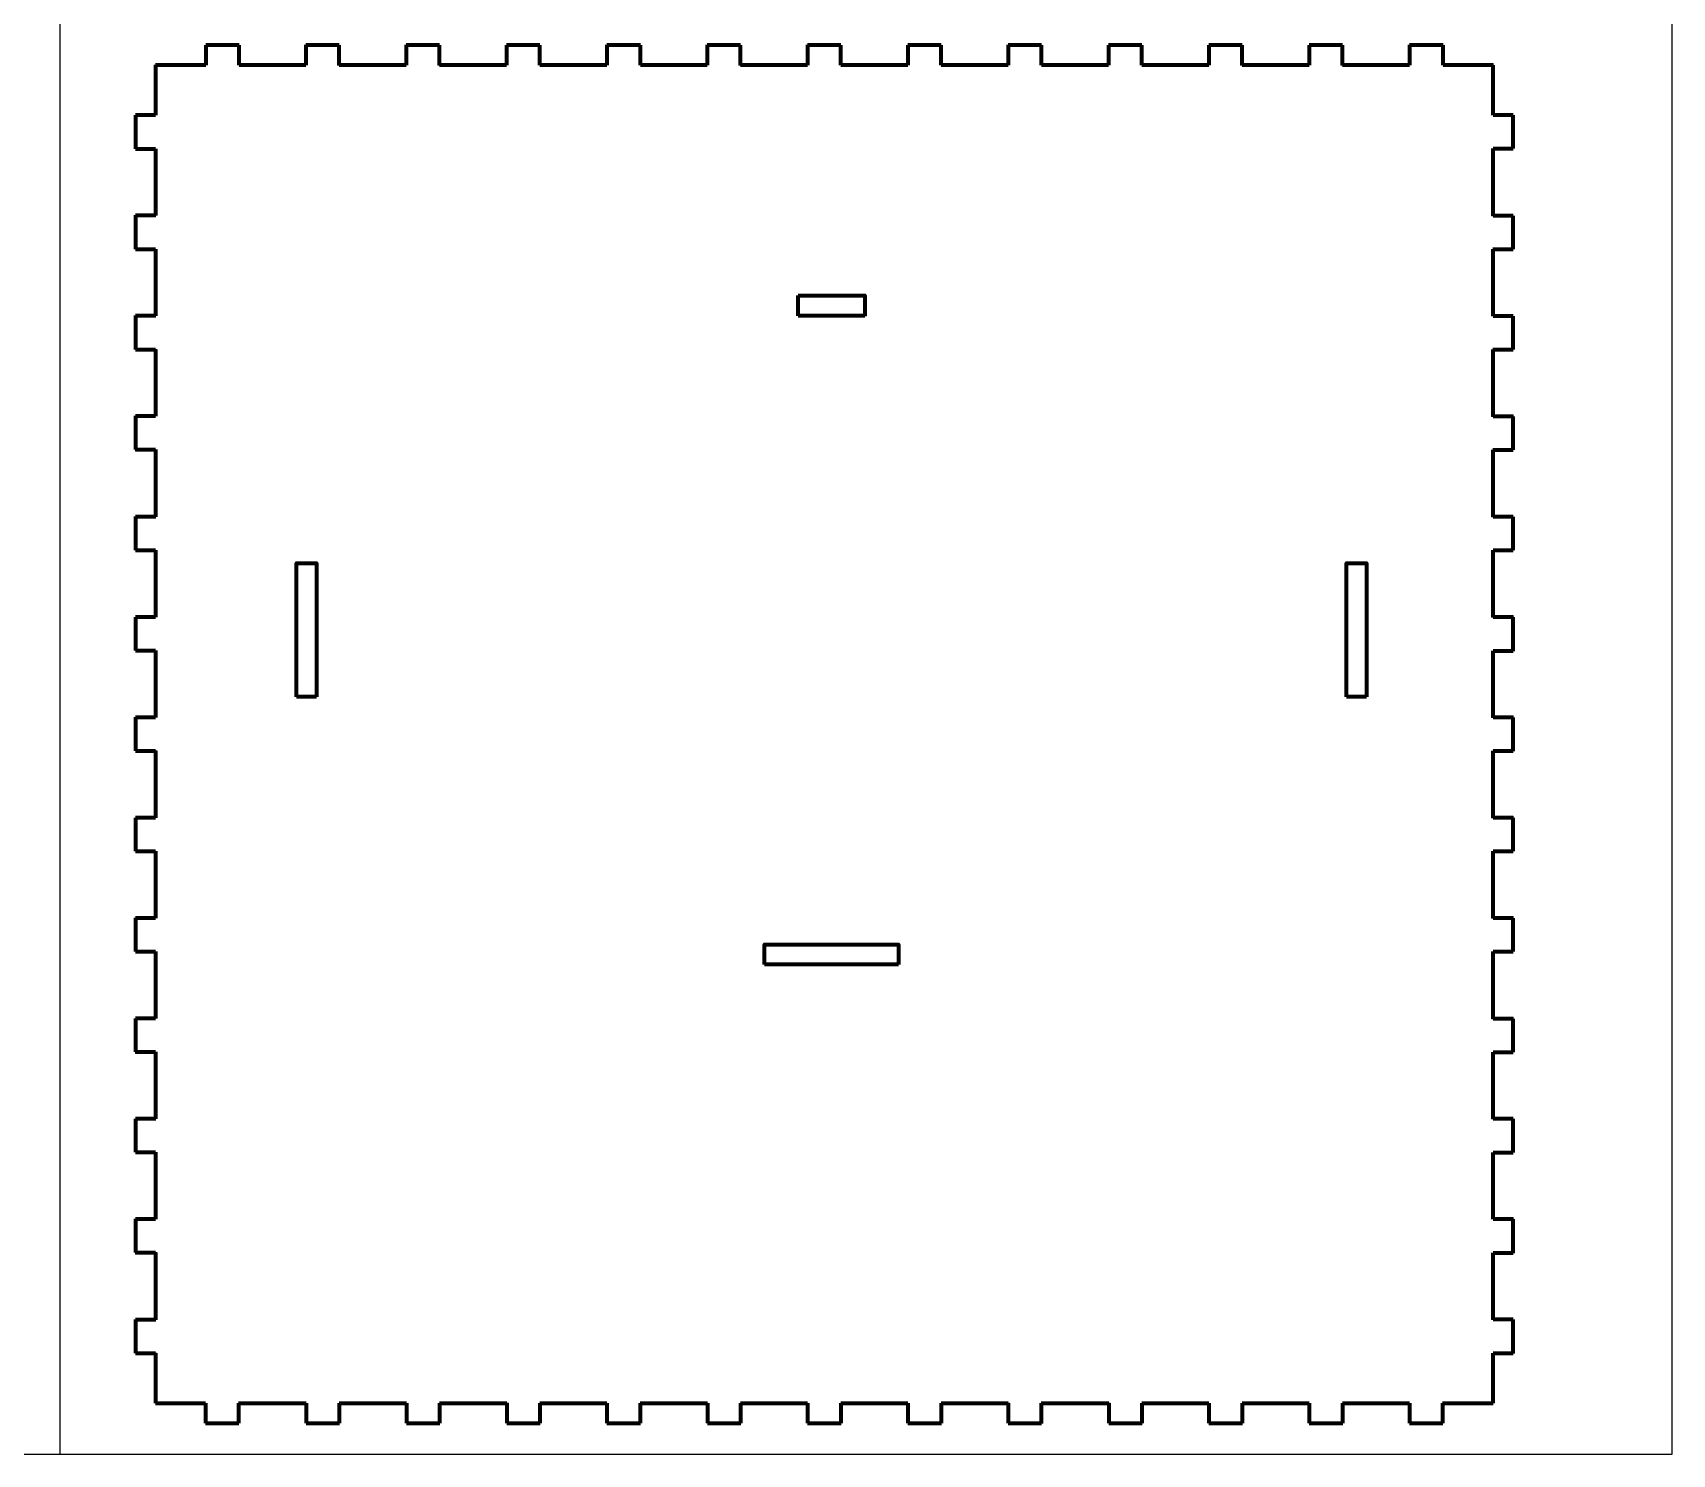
# Model space of a CAD drawing. Header units: centimetres. Extents: x 1569 to 2514, y -799 to -397.
# Drawn here: x 1789.8 to 2018.6, y -798.9 to -600.6 of the extents above; entities that cross this region are included whole.
import ezdxf

# ---------------------------------------------------------------- set-up
doc = ezdxf.new("R2010")
doc.units = ezdxf.units.CM
doc.header["$MEASUREMENT"] = 0
doc.layers.add('layer 1', color=7, linetype='Continuous')

msp = doc.modelspace()

# ---------------------------------------------------------------- linework, layer by layer
for p, q in [((1793.57, -398.93), (1793.57, -798.93)), ((2018.57, -798.93), (2018.57, -398.93)), ((1568.57, -798.93), (2018.57, -798.93))]:
    msp.add_line(p, q)
at = {"layer": 'layer 1', "lineweight": 80}
for points, knots in [([(1818.58, -602.36), (1818.58, -602.36), (1818.58, -602.36), (1813.92, -602.36), (1813.92, -602.36)], [0.247663551, 0.247663551, 0.247663551, 0.247663551, 0.247663561, 0.252336449, 0.252336449, 0.252336449, 0.252336449]), ([(1813.92, -602.36), (1813.92, -602.36), (1813.92, -602.36), (1813.92, -605.16), (1813.92, -605.16)], [0.252336449, 0.252336449, 0.252336449, 0.252336449, 0.252336459, 0.257009346, 0.257009346, 0.257009346, 0.257009346]), ([(1818.58, -605.16), (1818.58, -605.16), (1818.58, -605.16), (1818.58, -602.36), (1818.58, -602.36)], [0.242990654, 0.242990654, 0.242990654, 0.242990654, 0.242990664, 0.247663551, 0.247663551, 0.247663551, 0.247663551]), ([(1832.57, -602.36), (1832.57, -602.36), (1832.57, -602.36), (1827.9, -602.36), (1827.9, -602.36)], [0.228971963, 0.228971963, 0.228971963, 0.228971963, 0.228971973, 0.23364486, 0.23364486, 0.23364486, 0.23364486]), ([(1827.9, -602.36), (1827.9, -602.36), (1827.9, -602.36), (1827.9, -605.16), (1827.9, -605.16)], [0.23364486, 0.23364486, 0.23364486, 0.23364486, 0.23364487, 0.238317757, 0.238317757, 0.238317757, 0.238317757]), ([(1832.57, -605.16), (1832.57, -605.16), (1832.57, -605.16), (1832.57, -602.36), (1832.57, -602.36)], [0.224299065, 0.224299065, 0.224299065, 0.224299065, 0.224299075, 0.228971963, 0.228971963, 0.228971963, 0.228971963]), ([(1846.57, -602.36), (1846.57, -602.36), (1846.57, -602.36), (1841.9, -602.36), (1841.9, -602.36)], [0.210280374, 0.210280374, 0.210280374, 0.210280374, 0.210280384, 0.214953271, 0.214953271, 0.214953271, 0.214953271]), ([(1841.9, -602.36), (1841.9, -602.36), (1841.9, -602.36), (1841.9, -605.16), (1841.9, -605.16)], [0.214953271, 0.214953271, 0.214953271, 0.214953271, 0.214953281, 0.219626168, 0.219626168, 0.219626168, 0.219626168]), ([(1846.57, -605.16), (1846.57, -605.16), (1846.57, -605.16), (1846.57, -602.36), (1846.57, -602.36)], [0.205607477, 0.205607477, 0.205607477, 0.205607477, 0.205607487, 0.210280374, 0.210280374, 0.210280374, 0.210280374]), ([(1860.55, -602.36), (1860.55, -602.36), (1860.55, -602.36), (1855.89, -602.36), (1855.89, -602.36)], [0.191588785, 0.191588785, 0.191588785, 0.191588785, 0.191588795, 0.196261682, 0.196261682, 0.196261682, 0.196261682]), ([(1855.89, -602.36), (1855.89, -602.36), (1855.89, -602.36), (1855.89, -605.16), (1855.89, -605.16)], [0.196261682, 0.196261682, 0.196261682, 0.196261682, 0.196261692, 0.200934579, 0.200934579, 0.200934579, 0.200934579]), ([(1860.55, -605.16), (1860.55, -605.16), (1860.55, -605.16), (1860.55, -602.36), (1860.55, -602.36)], [0.186915888, 0.186915888, 0.186915888, 0.186915888, 0.186915898, 0.191588785, 0.191588785, 0.191588785, 0.191588785]), ([(1874.59, -602.36), (1874.59, -602.36), (1874.59, -602.36), (1869.92, -602.36), (1869.92, -602.36)], [0.172897196, 0.172897196, 0.172897196, 0.172897196, 0.172897206, 0.177570093, 0.177570093, 0.177570093, 0.177570093]), ([(1869.92, -602.36), (1869.92, -602.36), (1869.92, -602.36), (1869.92, -605.16), (1869.92, -605.16)], [0.177570093, 0.177570093, 0.177570093, 0.177570093, 0.177570103, 0.182242991, 0.182242991, 0.182242991, 0.182242991]), ([(1874.59, -605.16), (1874.59, -605.16), (1874.59, -605.16), (1874.59, -602.36), (1874.59, -602.36)], [0.168224299, 0.168224299, 0.168224299, 0.168224299, 0.168224309, 0.172897196, 0.172897196, 0.172897196, 0.172897196]), ([(1888.57, -602.36), (1888.57, -602.36), (1888.57, -602.36), (1883.91, -602.36), (1883.91, -602.36)], [0.154205607, 0.154205607, 0.154205607, 0.154205607, 0.154205617, 0.158878505, 0.158878505, 0.158878505, 0.158878505]), ([(1883.91, -602.36), (1883.91, -602.36), (1883.91, -602.36), (1883.91, -605.16), (1883.91, -605.16)], [0.158878505, 0.158878505, 0.158878505, 0.158878505, 0.158878515, 0.163551402, 0.163551402, 0.163551402, 0.163551402]), ([(1888.57, -605.16), (1888.57, -605.16), (1888.57, -605.16), (1888.57, -602.36), (1888.57, -602.36)], [0.14953271, 0.14953271, 0.14953271, 0.14953271, 0.14953272, 0.154205607, 0.154205607, 0.154205607, 0.154205607]), ([(1902.57, -602.36), (1902.57, -602.36), (1902.57, -602.36), (1897.91, -602.36), (1897.91, -602.36)], [0.135514019, 0.135514019, 0.135514019, 0.135514019, 0.135514029, 0.140186916, 0.140186916, 0.140186916, 0.140186916]), ([(1897.91, -602.36), (1897.91, -602.36), (1897.91, -602.36), (1897.91, -605.16), (1897.91, -605.16)], [0.140186916, 0.140186916, 0.140186916, 0.140186916, 0.140186926, 0.144859813, 0.144859813, 0.144859813, 0.144859813]), ([(1902.57, -605.16), (1902.57, -605.16), (1902.57, -605.16), (1902.57, -602.36), (1902.57, -602.36)], [0.130841121, 0.130841121, 0.130841121, 0.130841121, 0.130841131, 0.135514019, 0.135514019, 0.135514019, 0.135514019]), ([(1916.56, -602.36), (1916.56, -602.36), (1916.56, -602.36), (1911.89, -602.36), (1911.89, -602.36)], [0.11682243, 0.11682243, 0.11682243, 0.11682243, 0.11682244, 0.121495327, 0.121495327, 0.121495327, 0.121495327]), ([(1911.89, -602.36), (1911.89, -602.36), (1911.89, -602.36), (1911.89, -605.16), (1911.89, -605.16)], [0.121495327, 0.121495327, 0.121495327, 0.121495327, 0.121495337, 0.126168224, 0.126168224, 0.126168224, 0.126168224]), ([(1916.56, -605.16), (1916.56, -605.16), (1916.56, -605.16), (1916.56, -602.36), (1916.56, -602.36)], [0.112149533, 0.112149533, 0.112149533, 0.112149533, 0.112149543, 0.11682243, 0.11682243, 0.11682243, 0.11682243]), ([(1930.58, -602.36), (1930.58, -602.36), (1930.58, -602.36), (1925.92, -602.36), (1925.92, -602.36)], [0.098130841, 0.098130841, 0.098130841, 0.098130841, 0.098130851, 0.102803738, 0.102803738, 0.102803738, 0.102803738]), ([(1925.92, -602.36), (1925.92, -602.36), (1925.92, -602.36), (1925.92, -605.16), (1925.92, -605.16)], [0.102803738, 0.102803738, 0.102803738, 0.102803738, 0.102803748, 0.107476636, 0.107476636, 0.107476636, 0.107476636]), ([(1930.58, -605.16), (1930.58, -605.16), (1930.58, -605.16), (1930.58, -602.36), (1930.58, -602.36)], [0.093457944, 0.093457944, 0.093457944, 0.093457944, 0.093457954, 0.098130841, 0.098130841, 0.098130841, 0.098130841]), ([(1944.57, -602.36), (1944.57, -602.36), (1944.57, -602.36), (1939.9, -602.36), (1939.9, -602.36)], [0.079439252, 0.079439252, 0.079439252, 0.079439252, 0.079439262, 0.08411215, 0.08411215, 0.08411215, 0.08411215]), ([(1939.9, -602.36), (1939.9, -602.36), (1939.9, -602.36), (1939.9, -605.16), (1939.9, -605.16)], [0.08411215, 0.08411215, 0.08411215, 0.08411215, 0.08411216, 0.088785047, 0.088785047, 0.088785047, 0.088785047]), ([(1944.57, -605.16), (1944.57, -605.16), (1944.57, -605.16), (1944.57, -602.36), (1944.57, -602.36)], [0.074766355, 0.074766355, 0.074766355, 0.074766355, 0.074766365, 0.079439252, 0.079439252, 0.079439252, 0.079439252]), ([(1958.57, -602.36), (1958.57, -602.36), (1958.57, -602.36), (1953.9, -602.36), (1953.9, -602.36)], [0.060747664, 0.060747664, 0.060747664, 0.060747664, 0.060747674, 0.065420561, 0.065420561, 0.065420561, 0.065420561]), ([(1953.9, -602.36), (1953.9, -602.36), (1953.9, -602.36), (1953.9, -605.16), (1953.9, -605.16)], [0.065420561, 0.065420561, 0.065420561, 0.065420561, 0.065420571, 0.070093458, 0.070093458, 0.070093458, 0.070093458]), ([(1958.57, -605.16), (1958.57, -605.16), (1958.57, -605.16), (1958.57, -602.36), (1958.57, -602.36)], [0.056074766, 0.056074766, 0.056074766, 0.056074766, 0.056074776, 0.060747664, 0.060747664, 0.060747664, 0.060747664]), ([(1972.55, -602.36), (1972.55, -602.36), (1972.55, -602.36), (1967.89, -602.36), (1967.89, -602.36)], [0.042056075, 0.042056075, 0.042056075, 0.042056075, 0.042056085, 0.046728972, 0.046728972, 0.046728972, 0.046728972]), ([(1967.89, -602.36), (1967.89, -602.36), (1967.89, -602.36), (1967.89, -605.16), (1967.89, -605.16)], [0.046728972, 0.046728972, 0.046728972, 0.046728972, 0.046728982, 0.051401869, 0.051401869, 0.051401869, 0.051401869]), ([(1972.55, -605.16), (1972.55, -605.16), (1972.55, -605.16), (1972.55, -602.36), (1972.55, -602.36)], [0.037383178, 0.037383178, 0.037383178, 0.037383178, 0.037383188, 0.042056075, 0.042056075, 0.042056075, 0.042056075]), ([(1986.6, -602.36), (1986.6, -602.36), (1986.6, -602.36), (1981.93, -602.36), (1981.93, -602.36)], [0.023364486, 0.023364486, 0.023364486, 0.023364486, 0.023364496, 0.028037383, 0.028037383, 0.028037383, 0.028037383]), ([(1981.93, -602.36), (1981.93, -602.36), (1981.93, -602.36), (1981.93, -605.16), (1981.93, -605.16)], [0.028037383, 0.028037383, 0.028037383, 0.028037383, 0.028037393, 0.03271028, 0.03271028, 0.03271028, 0.03271028]), ([(1986.6, -605.16), (1986.6, -605.16), (1986.6, -605.16), (1986.6, -602.36), (1986.6, -602.36)], [0.018691589, 0.018691589, 0.018691589, 0.018691589, 0.018691599, 0.023364486, 0.023364486, 0.023364486, 0.023364486]), ([(1813.92, -605.16), (1813.92, -605.16), (1813.92, -605.16), (1806.92, -605.16), (1806.92, -605.16)], [0.257009346, 0.257009346, 0.257009346, 0.257009346, 0.257009356, 0.261682243, 0.261682243, 0.261682243, 0.261682243]), ([(1806.92, -605.16), (1806.92, -605.16), (1806.92, -605.16), (1806.92, -612.16), (1806.92, -612.16)], [0.261682243, 0.261682243, 0.261682243, 0.261682243, 0.261682253, 0.26635514, 0.26635514, 0.26635514, 0.26635514]), ([(1827.9, -605.16), (1827.9, -605.16), (1827.9, -605.16), (1818.58, -605.16), (1818.58, -605.16)], [0.238317757, 0.238317757, 0.238317757, 0.238317757, 0.238317767, 0.242990654, 0.242990654, 0.242990654, 0.242990654]), ([(1841.9, -605.16), (1841.9, -605.16), (1841.9, -605.16), (1832.57, -605.16), (1832.57, -605.16)], [0.219626168, 0.219626168, 0.219626168, 0.219626168, 0.219626178, 0.224299065, 0.224299065, 0.224299065, 0.224299065]), ([(1855.89, -605.16), (1855.89, -605.16), (1855.89, -605.16), (1846.57, -605.16), (1846.57, -605.16)], [0.200934579, 0.200934579, 0.200934579, 0.200934579, 0.200934589, 0.205607477, 0.205607477, 0.205607477, 0.205607477]), ([(1869.92, -605.16), (1869.92, -605.16), (1869.92, -605.16), (1860.55, -605.16), (1860.55, -605.16)], [0.182242991, 0.182242991, 0.182242991, 0.182242991, 0.182243001, 0.186915888, 0.186915888, 0.186915888, 0.186915888]), ([(1883.91, -605.16), (1883.91, -605.16), (1883.91, -605.16), (1874.59, -605.16), (1874.59, -605.16)], [0.163551402, 0.163551402, 0.163551402, 0.163551402, 0.163551412, 0.168224299, 0.168224299, 0.168224299, 0.168224299]), ([(1897.91, -605.16), (1897.91, -605.16), (1897.91, -605.16), (1888.57, -605.16), (1888.57, -605.16)], [0.144859813, 0.144859813, 0.144859813, 0.144859813, 0.144859823, 0.14953271, 0.14953271, 0.14953271, 0.14953271]), ([(1911.89, -605.16), (1911.89, -605.16), (1911.89, -605.16), (1902.57, -605.16), (1902.57, -605.16)], [0.126168224, 0.126168224, 0.126168224, 0.126168224, 0.126168234, 0.130841121, 0.130841121, 0.130841121, 0.130841121]), ([(1925.92, -605.16), (1925.92, -605.16), (1925.92, -605.16), (1916.56, -605.16), (1916.56, -605.16)], [0.107476636, 0.107476636, 0.107476636, 0.107476636, 0.107476646, 0.112149533, 0.112149533, 0.112149533, 0.112149533]), ([(1939.9, -605.16), (1939.9, -605.16), (1939.9, -605.16), (1930.58, -605.16), (1930.58, -605.16)], [0.088785047, 0.088785047, 0.088785047, 0.088785047, 0.088785057, 0.093457944, 0.093457944, 0.093457944, 0.093457944]), ([(1953.9, -605.16), (1953.9, -605.16), (1953.9, -605.16), (1944.57, -605.16), (1944.57, -605.16)], [0.070093458, 0.070093458, 0.070093458, 0.070093458, 0.070093468, 0.074766355, 0.074766355, 0.074766355, 0.074766355]), ([(1967.89, -605.16), (1967.89, -605.16), (1967.89, -605.16), (1958.57, -605.16), (1958.57, -605.16)], [0.051401869, 0.051401869, 0.051401869, 0.051401869, 0.051401879, 0.056074766, 0.056074766, 0.056074766, 0.056074766]), ([(1981.93, -605.16), (1981.93, -605.16), (1981.93, -605.16), (1972.55, -605.16), (1972.55, -605.16)], [0.03271028, 0.03271028, 0.03271028, 0.03271028, 0.03271029, 0.037383178, 0.037383178, 0.037383178, 0.037383178]), ([(1993.58, -605.16), (1993.58, -605.16), (1993.58, -605.16), (1986.6, -605.16), (1986.6, -605.16)], [0.014018692, 0.014018692, 0.014018692, 0.014018692, 0.014018702, 0.018691589, 0.018691589, 0.018691589, 0.018691589]), ([(1993.58, -612.14), (1993.58, -612.14), (1993.58, -612.14), (1993.58, -605.16), (1993.58, -605.16)], [0.009345794, 0.009345794, 0.009345794, 0.009345794, 0.009345804, 0.014018692, 0.014018692, 0.014018692, 0.014018692]), ([(1806.92, -612.16), (1806.92, -612.16), (1806.92, -612.16), (1804.12, -612.16), (1804.12, -612.16)], [0.26635514, 0.26635514, 0.26635514, 0.26635514, 0.26635515, 0.271028037, 0.271028037, 0.271028037, 0.271028037]), ([(1804.12, -612.16), (1804.12, -612.16), (1804.12, -612.16), (1804.12, -616.83), (1804.12, -616.83)], [0.271028037, 0.271028037, 0.271028037, 0.271028037, 0.271028047, 0.275700935, 0.275700935, 0.275700935, 0.275700935]), ([(1996.38, -612.14), (1996.38, -612.14), (1996.38, -612.14), (1993.58, -612.14), (1993.58, -612.14)], [0.004672897, 0.004672897, 0.004672897, 0.004672897, 0.004672907, 0.009345794, 0.009345794, 0.009345794, 0.009345794]), ([(1804.12, -616.83), (1804.12, -616.83), (1804.12, -616.83), (1806.92, -616.83), (1806.92, -616.83)], [0.275700935, 0.275700935, 0.275700935, 0.275700935, 0.275700945, 0.280373832, 0.280373832, 0.280373832, 0.280373832]), ([(1806.92, -616.83), (1806.92, -616.83), (1806.92, -616.83), (1806.92, -626.15), (1806.92, -626.15)], [0.280373832, 0.280373832, 0.280373832, 0.280373832, 0.280373842, 0.285046729, 0.285046729, 0.285046729, 0.285046729]), ([(1993.58, -626.18), (1993.58, -626.18), (1993.58, -626.18), (1993.58, -616.8), (1993.58, -616.8)], [0.981308411, 0.981308411, 0.981308411, 0.981308411, 0.981308421, 0.985981308, 0.985981308, 0.985981308, 0.985981308]), ([(1993.58, -616.8), (1993.58, -616.8), (1993.58, -616.8), (1996.38, -616.8), (1996.38, -616.8)], [0.985981308, 0.985981308, 0.985981308, 0.985981308, 0.985981318, 0.990654206, 0.990654206, 0.990654206, 0.990654206]), ([(1806.92, -626.15), (1806.92, -626.15), (1806.92, -626.15), (1804.12, -626.15), (1804.12, -626.15)], [0.285046729, 0.285046729, 0.285046729, 0.285046729, 0.285046739, 0.289719626, 0.289719626, 0.289719626, 0.289719626]), ([(1804.12, -626.15), (1804.12, -626.15), (1804.12, -626.15), (1804.12, -630.81), (1804.12, -630.81)], [0.289719626, 0.289719626, 0.289719626, 0.289719626, 0.289719636, 0.294392523, 0.294392523, 0.294392523, 0.294392523]), ([(1996.38, -626.18), (1996.38, -626.18), (1996.38, -626.18), (1993.58, -626.18), (1993.58, -626.18)], [0.976635514, 0.976635514, 0.976635514, 0.976635514, 0.976635524, 0.981308411, 0.981308411, 0.981308411, 0.981308411]), ([(1996.38, -630.85), (1996.38, -630.85), (1996.38, -630.85), (1996.38, -626.18), (1996.38, -626.18)], [0.971962617, 0.971962617, 0.971962617, 0.971962617, 0.971962627, 0.976635514, 0.976635514, 0.976635514, 0.976635514]), ([(1804.12, -630.81), (1804.12, -630.81), (1804.12, -630.81), (1806.92, -630.81), (1806.92, -630.81)], [0.294392523, 0.294392523, 0.294392523, 0.294392523, 0.294392533, 0.299065421, 0.299065421, 0.299065421, 0.299065421]), ([(1806.92, -630.81), (1806.92, -630.81), (1806.92, -630.81), (1806.92, -640.15), (1806.92, -640.15)], [0.299065421, 0.299065421, 0.299065421, 0.299065421, 0.299065431, 0.303738318, 0.303738318, 0.303738318, 0.303738318]), ([(1993.58, -640.17), (1993.58, -640.17), (1993.58, -640.17), (1993.58, -630.85), (1993.58, -630.85)], [0.962616822, 0.962616822, 0.962616822, 0.962616822, 0.962616832, 0.96728972, 0.96728972, 0.96728972, 0.96728972]), ([(1993.58, -630.85), (1993.58, -630.85), (1993.58, -630.85), (1996.38, -630.85), (1996.38, -630.85)], [0.96728972, 0.96728972, 0.96728972, 0.96728972, 0.96728973, 0.971962617, 0.971962617, 0.971962617, 0.971962617]), ([(1896.58, -640.11), (1896.58, -640.11), (1896.58, -640.11), (1896.58, -637.31), (1896.58, -637.31)], [0.6, 0.6, 0.6, 0.6, 0.6, 1, 1, 1, 1]), ([(1905.92, -637.31), (1905.92, -637.31), (1905.92, -637.31), (1905.92, -640.11), (1905.92, -640.11)], [0.2, 0.2, 0.2, 0.2, 0.2, 0.4, 0.4, 0.4, 0.4]), ([(1806.92, -640.15), (1806.92, -640.15), (1806.92, -640.15), (1804.12, -640.15), (1804.12, -640.15)], [0.303738318, 0.303738318, 0.303738318, 0.303738318, 0.303738328, 0.308411215, 0.308411215, 0.308411215, 0.308411215]), ([(1804.12, -640.15), (1804.12, -640.15), (1804.12, -640.15), (1804.12, -644.81), (1804.12, -644.81)], [0.308411215, 0.308411215, 0.308411215, 0.308411215, 0.308411225, 0.313084112, 0.313084112, 0.313084112, 0.313084112]), ([(1905.92, -640.11), (1905.92, -640.11), (1905.92, -640.11), (1896.58, -640.11), (1896.58, -640.11)], [0.4, 0.4, 0.4, 0.4, 0.4, 0.6, 0.6, 0.6, 0.6]), ([(1996.38, -640.17), (1996.38, -640.17), (1996.38, -640.17), (1993.58, -640.17), (1993.58, -640.17)], [0.957943925, 0.957943925, 0.957943925, 0.957943925, 0.957943935, 0.962616822, 0.962616822, 0.962616822, 0.962616822]), ([(1996.38, -644.84), (1996.38, -644.84), (1996.38, -644.84), (1996.38, -640.17), (1996.38, -640.17)], [0.953271028, 0.953271028, 0.953271028, 0.953271028, 0.953271038, 0.957943925, 0.957943925, 0.957943925, 0.957943925]), ([(1804.12, -644.81), (1804.12, -644.81), (1804.12, -644.81), (1806.92, -644.81), (1806.92, -644.81)], [0.313084112, 0.313084112, 0.313084112, 0.313084112, 0.313084122, 0.317757009, 0.317757009, 0.317757009, 0.317757009]), ([(1806.92, -644.81), (1806.92, -644.81), (1806.92, -644.81), (1806.92, -654.13), (1806.92, -654.13)], [0.317757009, 0.317757009, 0.317757009, 0.317757009, 0.317757019, 0.322429907, 0.322429907, 0.322429907, 0.322429907]), ([(1993.58, -654.17), (1993.58, -654.17), (1993.58, -654.17), (1993.58, -644.84), (1993.58, -644.84)], [0.943925234, 0.943925234, 0.943925234, 0.943925234, 0.943925244, 0.948598131, 0.948598131, 0.948598131, 0.948598131]), ([(1993.58, -644.84), (1993.58, -644.84), (1993.58, -644.84), (1996.38, -644.84), (1996.38, -644.84)], [0.948598131, 0.948598131, 0.948598131, 0.948598131, 0.948598141, 0.953271028, 0.953271028, 0.953271028, 0.953271028]), ([(1806.92, -654.13), (1806.92, -654.13), (1806.92, -654.13), (1804.12, -654.13), (1804.12, -654.13)], [0.322429907, 0.322429907, 0.322429907, 0.322429907, 0.322429917, 0.327102804, 0.327102804, 0.327102804, 0.327102804]), ([(1804.12, -654.13), (1804.12, -654.13), (1804.12, -654.13), (1804.12, -658.8), (1804.12, -658.8)], [0.327102804, 0.327102804, 0.327102804, 0.327102804, 0.327102814, 0.331775701, 0.331775701, 0.331775701, 0.331775701]), ([(1996.38, -654.17), (1996.38, -654.17), (1996.38, -654.17), (1993.58, -654.17), (1993.58, -654.17)], [0.939252336, 0.939252336, 0.939252336, 0.939252336, 0.939252346, 0.943925234, 0.943925234, 0.943925234, 0.943925234]), ([(1996.38, -658.84), (1996.38, -658.84), (1996.38, -658.84), (1996.38, -654.17), (1996.38, -654.17)], [0.934579439, 0.934579439, 0.934579439, 0.934579439, 0.934579449, 0.939252336, 0.939252336, 0.939252336, 0.939252336]), ([(1804.12, -658.8), (1804.12, -658.8), (1804.12, -658.8), (1806.92, -658.8), (1806.92, -658.8)], [0.331775701, 0.331775701, 0.331775701, 0.331775701, 0.331775711, 0.336448598, 0.336448598, 0.336448598, 0.336448598]), ([(1806.92, -658.8), (1806.92, -658.8), (1806.92, -658.8), (1806.92, -668.17), (1806.92, -668.17)], [0.336448598, 0.336448598, 0.336448598, 0.336448598, 0.336448608, 0.341121495, 0.341121495, 0.341121495, 0.341121495]), ([(1993.58, -668.16), (1993.58, -668.16), (1993.58, -668.16), (1993.58, -658.84), (1993.58, -658.84)], [0.925233645, 0.925233645, 0.925233645, 0.925233645, 0.925233655, 0.929906542, 0.929906542, 0.929906542, 0.929906542]), ([(1993.58, -658.84), (1993.58, -658.84), (1993.58, -658.84), (1996.38, -658.84), (1996.38, -658.84)], [0.929906542, 0.929906542, 0.929906542, 0.929906542, 0.929906552, 0.934579439, 0.934579439, 0.934579439, 0.934579439]), ([(1806.92, -668.17), (1806.92, -668.17), (1806.92, -668.17), (1804.12, -668.17), (1804.12, -668.17)], [0.341121495, 0.341121495, 0.341121495, 0.341121495, 0.341121505, 0.345794393, 0.345794393, 0.345794393, 0.345794393]), ([(1804.12, -668.17), (1804.12, -668.17), (1804.12, -668.17), (1804.12, -672.83), (1804.12, -672.83)], [0.345794393, 0.345794393, 0.345794393, 0.345794393, 0.345794403, 0.35046729, 0.35046729, 0.35046729, 0.35046729]), ([(1996.38, -668.16), (1996.38, -668.16), (1996.38, -668.16), (1993.58, -668.16), (1993.58, -668.16)], [0.920560748, 0.920560748, 0.920560748, 0.920560748, 0.920560758, 0.925233645, 0.925233645, 0.925233645, 0.925233645]), ([(1996.38, -672.82), (1996.38, -672.82), (1996.38, -672.82), (1996.38, -668.16), (1996.38, -668.16)], [0.91588785, 0.91588785, 0.91588785, 0.91588785, 0.91588786, 0.920560748, 0.920560748, 0.920560748, 0.920560748]), ([(1804.12, -672.83), (1804.12, -672.83), (1804.12, -672.83), (1806.92, -672.83), (1806.92, -672.83)], [0.35046729, 0.35046729, 0.35046729, 0.35046729, 0.3504673, 0.355140187, 0.355140187, 0.355140187, 0.355140187]), ([(1806.92, -672.83), (1806.92, -672.83), (1806.92, -672.83), (1806.92, -682.15), (1806.92, -682.15)], [0.355140187, 0.355140187, 0.355140187, 0.355140187, 0.355140197, 0.359813084, 0.359813084, 0.359813084, 0.359813084]), ([(1826.59, -693.3), (1826.59, -693.3), (1826.59, -693.3), (1826.59, -674.64), (1826.59, -674.64)], [0.2, 0.2, 0.2, 0.2, 0.2, 0.4, 0.4, 0.4, 0.4]), ([(1826.59, -674.64), (1826.59, -674.64), (1826.59, -674.64), (1829.39, -674.64), (1829.39, -674.64)], [0.4, 0.4, 0.4, 0.4, 0.4, 0.6, 0.6, 0.6, 0.6]), ([(1829.39, -674.64), (1829.39, -674.64), (1829.39, -674.64), (1829.39, -693.3), (1829.39, -693.3)], [0.6, 0.6, 0.6, 0.6, 0.6, 1, 1, 1, 1]), ([(1973.11, -693.3), (1973.11, -693.3), (1973.11, -693.3), (1973.11, -674.64), (1973.11, -674.64)], [0.2, 0.2, 0.2, 0.2, 0.2, 0.4, 0.4, 0.4, 0.4]), ([(1973.11, -674.64), (1973.11, -674.64), (1973.11, -674.64), (1975.91, -674.64), (1975.91, -674.64)], [0.4, 0.4, 0.4, 0.4, 0.4, 0.6, 0.6, 0.6, 0.6]), ([(1975.91, -674.64), (1975.91, -674.64), (1975.91, -674.64), (1975.91, -693.3), (1975.91, -693.3)], [0.6, 0.6, 0.6, 0.6, 0.6, 1, 1, 1, 1]), ([(1993.58, -682.18), (1993.58, -682.18), (1993.58, -682.18), (1993.58, -672.82), (1993.58, -672.82)], [0.906542056, 0.906542056, 0.906542056, 0.906542056, 0.906542066, 0.911214953, 0.911214953, 0.911214953, 0.911214953]), ([(1993.58, -672.82), (1993.58, -672.82), (1993.58, -672.82), (1996.38, -672.82), (1996.38, -672.82)], [0.911214953, 0.911214953, 0.911214953, 0.911214953, 0.911214963, 0.91588785, 0.91588785, 0.91588785, 0.91588785]), ([(1806.92, -682.15), (1806.92, -682.15), (1806.92, -682.15), (1804.12, -682.15), (1804.12, -682.15)], [0.359813084, 0.359813084, 0.359813084, 0.359813084, 0.359813094, 0.364485981, 0.364485981, 0.364485981, 0.364485981]), ([(1804.12, -682.15), (1804.12, -682.15), (1804.12, -682.15), (1804.12, -686.82), (1804.12, -686.82)], [0.364485981, 0.364485981, 0.364485981, 0.364485981, 0.364485991, 0.369158879, 0.369158879, 0.369158879, 0.369158879]), ([(1996.38, -682.18), (1996.38, -682.18), (1996.38, -682.18), (1993.58, -682.18), (1993.58, -682.18)], [0.901869159, 0.901869159, 0.901869159, 0.901869159, 0.901869169, 0.906542056, 0.906542056, 0.906542056, 0.906542056]), ([(1996.38, -686.85), (1996.38, -686.85), (1996.38, -686.85), (1996.38, -682.18), (1996.38, -682.18)], [0.897196262, 0.897196262, 0.897196262, 0.897196262, 0.897196272, 0.901869159, 0.901869159, 0.901869159, 0.901869159]), ([(1804.12, -686.82), (1804.12, -686.82), (1804.12, -686.82), (1806.92, -686.82), (1806.92, -686.82)], [0.369158879, 0.369158879, 0.369158879, 0.369158879, 0.369158889, 0.373831776, 0.373831776, 0.373831776, 0.373831776]), ([(1806.92, -686.82), (1806.92, -686.82), (1806.92, -686.82), (1806.92, -696.15), (1806.92, -696.15)], [0.373831776, 0.373831776, 0.373831776, 0.373831776, 0.373831786, 0.378504673, 0.378504673, 0.378504673, 0.378504673]), ([(1993.58, -696.16), (1993.58, -696.16), (1993.58, -696.16), (1993.58, -686.85), (1993.58, -686.85)], [0.887850467, 0.887850467, 0.887850467, 0.887850467, 0.887850477, 0.892523364, 0.892523364, 0.892523364, 0.892523364]), ([(1993.58, -686.85), (1993.58, -686.85), (1993.58, -686.85), (1996.38, -686.85), (1996.38, -686.85)], [0.892523364, 0.892523364, 0.892523364, 0.892523364, 0.892523374, 0.897196262, 0.897196262, 0.897196262, 0.897196262]), ([(1806.92, -696.15), (1806.92, -696.15), (1806.92, -696.15), (1804.12, -696.15), (1804.12, -696.15)], [0.378504673, 0.378504673, 0.378504673, 0.378504673, 0.378504683, 0.38317757, 0.38317757, 0.38317757, 0.38317757]), ([(1804.12, -696.15), (1804.12, -696.15), (1804.12, -696.15), (1804.12, -700.82), (1804.12, -700.82)], [0.38317757, 0.38317757, 0.38317757, 0.38317757, 0.38317758, 0.387850467, 0.387850467, 0.387850467, 0.387850467]), ([(1996.38, -696.16), (1996.38, -696.16), (1996.38, -696.16), (1993.58, -696.16), (1993.58, -696.16)], [0.88317757, 0.88317757, 0.88317757, 0.88317757, 0.88317758, 0.887850467, 0.887850467, 0.887850467, 0.887850467]), ([(1996.38, -700.83), (1996.38, -700.83), (1996.38, -700.83), (1996.38, -696.16), (1996.38, -696.16)], [0.878504673, 0.878504673, 0.878504673, 0.878504673, 0.878504683, 0.88317757, 0.88317757, 0.88317757, 0.88317757]), ([(1804.12, -700.82), (1804.12, -700.82), (1804.12, -700.82), (1806.92, -700.82), (1806.92, -700.82)], [0.387850467, 0.387850467, 0.387850467, 0.387850467, 0.387850477, 0.392523364, 0.392523364, 0.392523364, 0.392523364]), ([(1806.92, -700.82), (1806.92, -700.82), (1806.92, -700.82), (1806.92, -710.14), (1806.92, -710.14)], [0.392523364, 0.392523364, 0.392523364, 0.392523364, 0.392523374, 0.397196262, 0.397196262, 0.397196262, 0.397196262]), ([(1993.58, -710.17), (1993.58, -710.17), (1993.58, -710.17), (1993.58, -700.83), (1993.58, -700.83)], [0.869158879, 0.869158879, 0.869158879, 0.869158879, 0.869158889, 0.873831776, 0.873831776, 0.873831776, 0.873831776]), ([(1993.58, -700.83), (1993.58, -700.83), (1993.58, -700.83), (1996.38, -700.83), (1996.38, -700.83)], [0.873831776, 0.873831776, 0.873831776, 0.873831776, 0.873831786, 0.878504673, 0.878504673, 0.878504673, 0.878504673]), ([(1806.92, -710.14), (1806.92, -710.14), (1806.92, -710.14), (1804.12, -710.14), (1804.12, -710.14)], [0.397196262, 0.397196262, 0.397196262, 0.397196262, 0.397196272, 0.401869159, 0.401869159, 0.401869159, 0.401869159]), ([(1804.12, -710.14), (1804.12, -710.14), (1804.12, -710.14), (1804.12, -714.8), (1804.12, -714.8)], [0.401869159, 0.401869159, 0.401869159, 0.401869159, 0.401869169, 0.406542056, 0.406542056, 0.406542056, 0.406542056]), ([(1996.38, -710.17), (1996.38, -710.17), (1996.38, -710.17), (1993.58, -710.17), (1993.58, -710.17)], [0.864485981, 0.864485981, 0.864485981, 0.864485981, 0.864485991, 0.869158879, 0.869158879, 0.869158879, 0.869158879]), ([(1996.38, -714.83), (1996.38, -714.83), (1996.38, -714.83), (1996.38, -710.17), (1996.38, -710.17)], [0.859813084, 0.859813084, 0.859813084, 0.859813084, 0.859813094, 0.864485981, 0.864485981, 0.864485981, 0.864485981]), ([(1804.12, -714.8), (1804.12, -714.8), (1804.12, -714.8), (1806.92, -714.8), (1806.92, -714.8)], [0.406542056, 0.406542056, 0.406542056, 0.406542056, 0.406542066, 0.411214953, 0.411214953, 0.411214953, 0.411214953]), ([(1806.92, -714.8), (1806.92, -714.8), (1806.92, -714.8), (1806.92, -724.16), (1806.92, -724.16)], [0.411214953, 0.411214953, 0.411214953, 0.411214953, 0.411214963, 0.41588785, 0.41588785, 0.41588785, 0.41588785]), ([(1993.58, -724.15), (1993.58, -724.15), (1993.58, -724.15), (1993.58, -714.83), (1993.58, -714.83)], [0.85046729, 0.85046729, 0.85046729, 0.85046729, 0.8504673, 0.855140187, 0.855140187, 0.855140187, 0.855140187]), ([(1993.58, -714.83), (1993.58, -714.83), (1993.58, -714.83), (1996.38, -714.83), (1996.38, -714.83)], [0.855140187, 0.855140187, 0.855140187, 0.855140187, 0.855140197, 0.859813084, 0.859813084, 0.859813084, 0.859813084]), ([(1806.92, -724.16), (1806.92, -724.16), (1806.92, -724.16), (1804.12, -724.16), (1804.12, -724.16)], [0.41588785, 0.41588785, 0.41588785, 0.41588785, 0.41588786, 0.420560748, 0.420560748, 0.420560748, 0.420560748]), ([(1804.12, -724.16), (1804.12, -724.16), (1804.12, -724.16), (1804.12, -728.83), (1804.12, -728.83)], [0.420560748, 0.420560748, 0.420560748, 0.420560748, 0.420560758, 0.425233645, 0.425233645, 0.425233645, 0.425233645]), ([(1996.38, -724.15), (1996.38, -724.15), (1996.38, -724.15), (1993.58, -724.15), (1993.58, -724.15)], [0.845794393, 0.845794393, 0.845794393, 0.845794393, 0.845794403, 0.85046729, 0.85046729, 0.85046729, 0.85046729]), ([(1996.38, -728.82), (1996.38, -728.82), (1996.38, -728.82), (1996.38, -724.15), (1996.38, -724.15)], [0.841121495, 0.841121495, 0.841121495, 0.841121495, 0.841121505, 0.845794393, 0.845794393, 0.845794393, 0.845794393]), ([(1804.12, -728.83), (1804.12, -728.83), (1804.12, -728.83), (1806.92, -728.83), (1806.92, -728.83)], [0.425233645, 0.425233645, 0.425233645, 0.425233645, 0.425233655, 0.429906542, 0.429906542, 0.429906542, 0.429906542]), ([(1806.92, -728.83), (1806.92, -728.83), (1806.92, -728.83), (1806.92, -738.15), (1806.92, -738.15)], [0.429906542, 0.429906542, 0.429906542, 0.429906542, 0.429906552, 0.434579439, 0.434579439, 0.434579439, 0.434579439]), ([(1891.92, -730.64), (1891.92, -730.64), (1891.92, -730.64), (1891.92, -727.84), (1891.92, -727.84)], [0.2, 0.2, 0.2, 0.2, 0.2, 0.4, 0.4, 0.4, 0.4]), ([(1891.92, -727.84), (1891.92, -727.84), (1891.92, -727.84), (1910.58, -727.84), (1910.58, -727.84)], [0.4, 0.4, 0.4, 0.4, 0.4, 0.6, 0.6, 0.6, 0.6]), ([(1910.58, -727.84), (1910.58, -727.84), (1910.58, -727.84), (1910.58, -730.64), (1910.58, -730.64)], [0.6, 0.6, 0.6, 0.6, 0.6, 1, 1, 1, 1]), ([(1993.58, -738.19), (1993.58, -738.19), (1993.58, -738.19), (1993.58, -728.82), (1993.58, -728.82)], [0.831775701, 0.831775701, 0.831775701, 0.831775701, 0.831775711, 0.836448598, 0.836448598, 0.836448598, 0.836448598]), ([(1993.58, -728.82), (1993.58, -728.82), (1993.58, -728.82), (1996.38, -728.82), (1996.38, -728.82)], [0.836448598, 0.836448598, 0.836448598, 0.836448598, 0.836448608, 0.841121495, 0.841121495, 0.841121495, 0.841121495]), ([(1806.92, -738.15), (1806.92, -738.15), (1806.92, -738.15), (1804.12, -738.15), (1804.12, -738.15)], [0.434579439, 0.434579439, 0.434579439, 0.434579439, 0.434579449, 0.439252336, 0.439252336, 0.439252336, 0.439252336]), ([(1804.12, -738.15), (1804.12, -738.15), (1804.12, -738.15), (1804.12, -742.81), (1804.12, -742.81)], [0.439252336, 0.439252336, 0.439252336, 0.439252336, 0.439252346, 0.443925234, 0.443925234, 0.443925234, 0.443925234]), ([(1996.38, -738.19), (1996.38, -738.19), (1996.38, -738.19), (1993.58, -738.19), (1993.58, -738.19)], [0.827102804, 0.827102804, 0.827102804, 0.827102804, 0.827102814, 0.831775701, 0.831775701, 0.831775701, 0.831775701]), ([(1996.38, -742.85), (1996.38, -742.85), (1996.38, -742.85), (1996.38, -738.19), (1996.38, -738.19)], [0.822429907, 0.822429907, 0.822429907, 0.822429907, 0.822429917, 0.827102804, 0.827102804, 0.827102804, 0.827102804]), ([(1804.12, -742.81), (1804.12, -742.81), (1804.12, -742.81), (1806.92, -742.81), (1806.92, -742.81)], [0.443925234, 0.443925234, 0.443925234, 0.443925234, 0.443925244, 0.448598131, 0.448598131, 0.448598131, 0.448598131]), ([(1806.92, -742.81), (1806.92, -742.81), (1806.92, -742.81), (1806.92, -752.15), (1806.92, -752.15)], [0.448598131, 0.448598131, 0.448598131, 0.448598131, 0.448598141, 0.453271028, 0.453271028, 0.453271028, 0.453271028]), ([(1993.58, -752.17), (1993.58, -752.17), (1993.58, -752.17), (1993.58, -742.85), (1993.58, -742.85)], [0.813084112, 0.813084112, 0.813084112, 0.813084112, 0.813084122, 0.817757009, 0.817757009, 0.817757009, 0.817757009]), ([(1993.58, -742.85), (1993.58, -742.85), (1993.58, -742.85), (1996.38, -742.85), (1996.38, -742.85)], [0.817757009, 0.817757009, 0.817757009, 0.817757009, 0.817757019, 0.822429907, 0.822429907, 0.822429907, 0.822429907]), ([(1806.92, -752.15), (1806.92, -752.15), (1806.92, -752.15), (1804.12, -752.15), (1804.12, -752.15)], [0.453271028, 0.453271028, 0.453271028, 0.453271028, 0.453271038, 0.457943925, 0.457943925, 0.457943925, 0.457943925]), ([(1804.12, -752.15), (1804.12, -752.15), (1804.12, -752.15), (1804.12, -756.81), (1804.12, -756.81)], [0.457943925, 0.457943925, 0.457943925, 0.457943925, 0.457943935, 0.462616822, 0.462616822, 0.462616822, 0.462616822]), ([(1996.38, -752.17), (1996.38, -752.17), (1996.38, -752.17), (1993.58, -752.17), (1993.58, -752.17)], [0.808411215, 0.808411215, 0.808411215, 0.808411215, 0.808411225, 0.813084112, 0.813084112, 0.813084112, 0.813084112]), ([(1996.38, -756.84), (1996.38, -756.84), (1996.38, -756.84), (1996.38, -752.17), (1996.38, -752.17)], [0.803738318, 0.803738318, 0.803738318, 0.803738318, 0.803738328, 0.808411215, 0.808411215, 0.808411215, 0.808411215]), ([(1804.12, -756.81), (1804.12, -756.81), (1804.12, -756.81), (1806.92, -756.81), (1806.92, -756.81)], [0.462616822, 0.462616822, 0.462616822, 0.462616822, 0.462616832, 0.46728972, 0.46728972, 0.46728972, 0.46728972]), ([(1806.92, -756.81), (1806.92, -756.81), (1806.92, -756.81), (1806.92, -766.13), (1806.92, -766.13)], [0.46728972, 0.46728972, 0.46728972, 0.46728972, 0.46728973, 0.471962617, 0.471962617, 0.471962617, 0.471962617]), ([(1993.58, -766.17), (1993.58, -766.17), (1993.58, -766.17), (1993.58, -756.84), (1993.58, -756.84)], [0.794392523, 0.794392523, 0.794392523, 0.794392523, 0.794392533, 0.799065421, 0.799065421, 0.799065421, 0.799065421]), ([(1993.58, -756.84), (1993.58, -756.84), (1993.58, -756.84), (1996.38, -756.84), (1996.38, -756.84)], [0.799065421, 0.799065421, 0.799065421, 0.799065421, 0.799065431, 0.803738318, 0.803738318, 0.803738318, 0.803738318]), ([(1806.92, -766.13), (1806.92, -766.13), (1806.92, -766.13), (1804.12, -766.13), (1804.12, -766.13)], [0.471962617, 0.471962617, 0.471962617, 0.471962617, 0.471962627, 0.476635514, 0.476635514, 0.476635514, 0.476635514]), ([(1804.12, -766.13), (1804.12, -766.13), (1804.12, -766.13), (1804.12, -770.8), (1804.12, -770.8)], [0.476635514, 0.476635514, 0.476635514, 0.476635514, 0.476635524, 0.481308411, 0.481308411, 0.481308411, 0.481308411]), ([(1996.38, -766.17), (1996.38, -766.17), (1996.38, -766.17), (1993.58, -766.17), (1993.58, -766.17)], [0.789719626, 0.789719626, 0.789719626, 0.789719626, 0.789719636, 0.794392523, 0.794392523, 0.794392523, 0.794392523]), ([(1996.38, -770.84), (1996.38, -770.84), (1996.38, -770.84), (1996.38, -766.17), (1996.38, -766.17)], [0.785046729, 0.785046729, 0.785046729, 0.785046729, 0.785046739, 0.789719626, 0.789719626, 0.789719626, 0.789719626]), ([(1804.12, -770.8), (1804.12, -770.8), (1804.12, -770.8), (1806.92, -770.8), (1806.92, -770.8)], [0.481308411, 0.481308411, 0.481308411, 0.481308411, 0.481308421, 0.485981308, 0.485981308, 0.485981308, 0.485981308]), ([(1806.92, -770.8), (1806.92, -770.8), (1806.92, -770.8), (1806.92, -780.18), (1806.92, -780.18)], [0.485981308, 0.485981308, 0.485981308, 0.485981308, 0.485981318, 0.490654206, 0.490654206, 0.490654206, 0.490654206]), ([(1993.58, -780.16), (1993.58, -780.16), (1993.58, -780.16), (1993.58, -770.84), (1993.58, -770.84)], [0.775700935, 0.775700935, 0.775700935, 0.775700935, 0.775700945, 0.780373832, 0.780373832, 0.780373832, 0.780373832]), ([(1993.58, -770.84), (1993.58, -770.84), (1993.58, -770.84), (1996.38, -770.84), (1996.38, -770.84)], [0.780373832, 0.780373832, 0.780373832, 0.780373832, 0.780373842, 0.785046729, 0.785046729, 0.785046729, 0.785046729]), ([(1806.92, -780.18), (1806.92, -780.18), (1806.92, -780.18), (1804.12, -780.18), (1804.12, -780.18)], [0.490654206, 0.490654206, 0.490654206, 0.490654206, 0.490654216, 0.495327103, 0.495327103, 0.495327103, 0.495327103]), ([(1804.12, -780.18), (1804.12, -780.18), (1804.12, -780.18), (1804.12, -784.85), (1804.12, -784.85)], [0.495327103, 0.495327103, 0.495327103, 0.495327103, 0.495327113, 0.5, 0.5, 0.5, 0.5]), ([(1996.38, -780.16), (1996.38, -780.16), (1996.38, -780.16), (1993.58, -780.16), (1993.58, -780.16)], [0.771028037, 0.771028037, 0.771028037, 0.771028037, 0.771028047, 0.775700935, 0.775700935, 0.775700935, 0.775700935]), ([(1996.38, -784.82), (1996.38, -784.82), (1996.38, -784.82), (1996.38, -780.16), (1996.38, -780.16)], [0.76635514, 0.76635514, 0.76635514, 0.76635514, 0.76635515, 0.771028037, 0.771028037, 0.771028037, 0.771028037]), ([(1804.12, -784.85), (1804.12, -784.85), (1804.12, -784.85), (1806.92, -784.85), (1806.92, -784.85)], [0.5, 0.5, 0.5, 0.5, 0.50000001, 0.504672897, 0.504672897, 0.504672897, 0.504672897]), ([(1806.92, -784.85), (1806.92, -784.85), (1806.92, -784.85), (1806.92, -791.82), (1806.92, -791.82)], [0.504672897, 0.504672897, 0.504672897, 0.504672897, 0.504672907, 0.509345794, 0.509345794, 0.509345794, 0.509345794]), ([(1993.58, -791.82), (1993.58, -791.82), (1993.58, -791.82), (1993.58, -784.82), (1993.58, -784.82)], [0.757009346, 0.757009346, 0.757009346, 0.757009346, 0.757009356, 0.761682243, 0.761682243, 0.761682243, 0.761682243]), ([(1993.58, -784.82), (1993.58, -784.82), (1993.58, -784.82), (1996.38, -784.82), (1996.38, -784.82)], [0.761682243, 0.761682243, 0.761682243, 0.761682243, 0.761682253, 0.76635514, 0.76635514, 0.76635514, 0.76635514]), ([(1806.92, -791.82), (1806.92, -791.82), (1806.92, -791.82), (1813.89, -791.82), (1813.89, -791.82)], [0.509345794, 0.509345794, 0.509345794, 0.509345794, 0.509345804, 0.514018692, 0.514018692, 0.514018692, 0.514018692]), ([(1813.89, -791.82), (1813.89, -791.82), (1813.89, -791.82), (1813.89, -794.62), (1813.89, -794.62)], [0.514018692, 0.514018692, 0.514018692, 0.514018692, 0.514018702, 0.518691589, 0.518691589, 0.518691589, 0.518691589]), ([(1818.56, -794.62), (1818.56, -794.62), (1818.56, -794.62), (1818.56, -791.82), (1818.56, -791.82)], [0.523364486, 0.523364486, 0.523364486, 0.523364486, 0.523364496, 0.528037383, 0.528037383, 0.528037383, 0.528037383]), ([(1818.56, -791.82), (1818.56, -791.82), (1818.56, -791.82), (1827.94, -791.82), (1827.94, -791.82)], [0.528037383, 0.528037383, 0.528037383, 0.528037383, 0.528037393, 0.53271028, 0.53271028, 0.53271028, 0.53271028]), ([(1827.94, -791.82), (1827.94, -791.82), (1827.94, -791.82), (1827.94, -794.62), (1827.94, -794.62)], [0.53271028, 0.53271028, 0.53271028, 0.53271028, 0.53271029, 0.537383178, 0.537383178, 0.537383178, 0.537383178]), ([(1832.61, -794.62), (1832.61, -794.62), (1832.61, -794.62), (1832.61, -791.82), (1832.61, -791.82)], [0.542056075, 0.542056075, 0.542056075, 0.542056075, 0.542056085, 0.546728972, 0.546728972, 0.546728972, 0.546728972]), ([(1832.61, -791.82), (1832.61, -791.82), (1832.61, -791.82), (1841.93, -791.82), (1841.93, -791.82)], [0.546728972, 0.546728972, 0.546728972, 0.546728972, 0.546728982, 0.551401869, 0.551401869, 0.551401869, 0.551401869]), ([(1841.93, -791.82), (1841.93, -791.82), (1841.93, -791.82), (1841.93, -794.62), (1841.93, -794.62)], [0.551401869, 0.551401869, 0.551401869, 0.551401869, 0.551401879, 0.556074766, 0.556074766, 0.556074766, 0.556074766]), ([(1846.59, -794.62), (1846.59, -794.62), (1846.59, -794.62), (1846.59, -791.82), (1846.59, -791.82)], [0.560747664, 0.560747664, 0.560747664, 0.560747664, 0.560747674, 0.565420561, 0.565420561, 0.565420561, 0.565420561]), ([(1846.59, -791.82), (1846.59, -791.82), (1846.59, -791.82), (1855.93, -791.82), (1855.93, -791.82)], [0.565420561, 0.565420561, 0.565420561, 0.565420561, 0.565420571, 0.570093458, 0.570093458, 0.570093458, 0.570093458]), ([(1855.93, -791.82), (1855.93, -791.82), (1855.93, -791.82), (1855.93, -794.62), (1855.93, -794.62)], [0.570093458, 0.570093458, 0.570093458, 0.570093458, 0.570093468, 0.574766355, 0.574766355, 0.574766355, 0.574766355]), ([(1860.6, -794.62), (1860.6, -794.62), (1860.6, -794.62), (1860.6, -791.82), (1860.6, -791.82)], [0.579439252, 0.579439252, 0.579439252, 0.579439252, 0.579439262, 0.58411215, 0.58411215, 0.58411215, 0.58411215]), ([(1860.6, -791.82), (1860.6, -791.82), (1860.6, -791.82), (1869.91, -791.82), (1869.91, -791.82)], [0.58411215, 0.58411215, 0.58411215, 0.58411215, 0.58411216, 0.588785047, 0.588785047, 0.588785047, 0.588785047]), ([(1869.91, -791.82), (1869.91, -791.82), (1869.91, -791.82), (1869.91, -794.62), (1869.91, -794.62)], [0.588785047, 0.588785047, 0.588785047, 0.588785047, 0.588785057, 0.593457944, 0.593457944, 0.593457944, 0.593457944]), ([(1874.58, -794.62), (1874.58, -794.62), (1874.58, -794.62), (1874.58, -791.82), (1874.58, -791.82)], [0.598130841, 0.598130841, 0.598130841, 0.598130841, 0.598130851, 0.602803738, 0.602803738, 0.602803738, 0.602803738]), ([(1874.58, -791.82), (1874.58, -791.82), (1874.58, -791.82), (1883.94, -791.82), (1883.94, -791.82)], [0.602803738, 0.602803738, 0.602803738, 0.602803738, 0.602803748, 0.607476636, 0.607476636, 0.607476636, 0.607476636]), ([(1883.94, -791.82), (1883.94, -791.82), (1883.94, -791.82), (1883.94, -794.62), (1883.94, -794.62)], [0.607476636, 0.607476636, 0.607476636, 0.607476636, 0.607476646, 0.612149533, 0.612149533, 0.612149533, 0.612149533]), ([(1888.6, -794.62), (1888.6, -794.62), (1888.6, -794.62), (1888.6, -791.82), (1888.6, -791.82)], [0.61682243, 0.61682243, 0.61682243, 0.61682243, 0.61682244, 0.621495327, 0.621495327, 0.621495327, 0.621495327]), ([(1888.6, -791.82), (1888.6, -791.82), (1888.6, -791.82), (1897.92, -791.82), (1897.92, -791.82)], [0.621495327, 0.621495327, 0.621495327, 0.621495327, 0.621495337, 0.626168224, 0.626168224, 0.626168224, 0.626168224]), ([(1897.92, -791.82), (1897.92, -791.82), (1897.92, -791.82), (1897.92, -794.62), (1897.92, -794.62)], [0.626168224, 0.626168224, 0.626168224, 0.626168224, 0.626168234, 0.630841121, 0.630841121, 0.630841121, 0.630841121]), ([(1902.59, -794.62), (1902.59, -794.62), (1902.59, -794.62), (1902.59, -791.82), (1902.59, -791.82)], [0.635514019, 0.635514019, 0.635514019, 0.635514019, 0.635514029, 0.640186916, 0.640186916, 0.640186916, 0.640186916]), ([(1902.59, -791.82), (1902.59, -791.82), (1902.59, -791.82), (1911.92, -791.82), (1911.92, -791.82)], [0.640186916, 0.640186916, 0.640186916, 0.640186916, 0.640186926, 0.644859813, 0.644859813, 0.644859813, 0.644859813]), ([(1911.92, -791.82), (1911.92, -791.82), (1911.92, -791.82), (1911.92, -794.62), (1911.92, -794.62)], [0.644859813, 0.644859813, 0.644859813, 0.644859813, 0.644859823, 0.64953271, 0.64953271, 0.64953271, 0.64953271]), ([(1916.59, -794.62), (1916.59, -794.62), (1916.59, -794.62), (1916.59, -791.82), (1916.59, -791.82)], [0.654205607, 0.654205607, 0.654205607, 0.654205607, 0.654205617, 0.658878505, 0.658878505, 0.658878505, 0.658878505]), ([(1916.59, -791.82), (1916.59, -791.82), (1916.59, -791.82), (1925.91, -791.82), (1925.91, -791.82)], [0.658878505, 0.658878505, 0.658878505, 0.658878505, 0.658878515, 0.663551402, 0.663551402, 0.663551402, 0.663551402]), ([(1925.91, -791.82), (1925.91, -791.82), (1925.91, -791.82), (1925.91, -794.62), (1925.91, -794.62)], [0.663551402, 0.663551402, 0.663551402, 0.663551402, 0.663551412, 0.668224299, 0.668224299, 0.668224299, 0.668224299]), ([(1930.58, -794.62), (1930.58, -794.62), (1930.58, -794.62), (1930.58, -791.82), (1930.58, -791.82)], [0.672897196, 0.672897196, 0.672897196, 0.672897196, 0.672897206, 0.677570093, 0.677570093, 0.677570093, 0.677570093]), ([(1930.58, -791.82), (1930.58, -791.82), (1930.58, -791.82), (1939.94, -791.82), (1939.94, -791.82)], [0.677570093, 0.677570093, 0.677570093, 0.677570093, 0.677570103, 0.682242991, 0.682242991, 0.682242991, 0.682242991]), ([(1939.94, -791.82), (1939.94, -791.82), (1939.94, -791.82), (1939.94, -794.62), (1939.94, -794.62)], [0.682242991, 0.682242991, 0.682242991, 0.682242991, 0.682243001, 0.686915888, 0.686915888, 0.686915888, 0.686915888]), ([(1944.61, -794.62), (1944.61, -794.62), (1944.61, -794.62), (1944.61, -791.82), (1944.61, -791.82)], [0.691588785, 0.691588785, 0.691588785, 0.691588785, 0.691588795, 0.696261682, 0.696261682, 0.696261682, 0.696261682]), ([(1944.61, -791.82), (1944.61, -791.82), (1944.61, -791.82), (1953.93, -791.82), (1953.93, -791.82)], [0.696261682, 0.696261682, 0.696261682, 0.696261682, 0.696261692, 0.700934579, 0.700934579, 0.700934579, 0.700934579]), ([(1953.93, -791.82), (1953.93, -791.82), (1953.93, -791.82), (1953.93, -794.62), (1953.93, -794.62)], [0.700934579, 0.700934579, 0.700934579, 0.700934579, 0.700934589, 0.705607477, 0.705607477, 0.705607477, 0.705607477]), ([(1958.59, -794.62), (1958.59, -794.62), (1958.59, -794.62), (1958.59, -791.82), (1958.59, -791.82)], [0.710280374, 0.710280374, 0.710280374, 0.710280374, 0.710280384, 0.714953271, 0.714953271, 0.714953271, 0.714953271]), ([(1958.59, -791.82), (1958.59, -791.82), (1958.59, -791.82), (1967.93, -791.82), (1967.93, -791.82)], [0.714953271, 0.714953271, 0.714953271, 0.714953271, 0.714953281, 0.719626168, 0.719626168, 0.719626168, 0.719626168]), ([(1967.93, -791.82), (1967.93, -791.82), (1967.93, -791.82), (1967.93, -794.62), (1967.93, -794.62)], [0.719626168, 0.719626168, 0.719626168, 0.719626168, 0.719626178, 0.724299065, 0.724299065, 0.724299065, 0.724299065]), ([(1972.6, -794.62), (1972.6, -794.62), (1972.6, -794.62), (1972.6, -791.82), (1972.6, -791.82)], [0.728971963, 0.728971963, 0.728971963, 0.728971963, 0.728971973, 0.73364486, 0.73364486, 0.73364486, 0.73364486]), ([(1972.6, -791.82), (1972.6, -791.82), (1972.6, -791.82), (1981.91, -791.82), (1981.91, -791.82)], [0.73364486, 0.73364486, 0.73364486, 0.73364486, 0.73364487, 0.738317757, 0.738317757, 0.738317757, 0.738317757]), ([(1981.91, -791.82), (1981.91, -791.82), (1981.91, -791.82), (1981.91, -794.62), (1981.91, -794.62)], [0.738317757, 0.738317757, 0.738317757, 0.738317757, 0.738317767, 0.742990654, 0.742990654, 0.742990654, 0.742990654]), ([(1986.58, -794.62), (1986.58, -794.62), (1986.58, -794.62), (1986.58, -791.82), (1986.58, -791.82)], [0.747663551, 0.747663551, 0.747663551, 0.747663551, 0.747663561, 0.752336449, 0.752336449, 0.752336449, 0.752336449]), ([(1986.58, -791.82), (1986.58, -791.82), (1986.58, -791.82), (1993.58, -791.82), (1993.58, -791.82)], [0.752336449, 0.752336449, 0.752336449, 0.752336449, 0.752336459, 0.757009346, 0.757009346, 0.757009346, 0.757009346]), ([(1813.89, -794.62), (1813.89, -794.62), (1813.89, -794.62), (1818.56, -794.62), (1818.56, -794.62)], [0.518691589, 0.518691589, 0.518691589, 0.518691589, 0.518691599, 0.523364486, 0.523364486, 0.523364486, 0.523364486]), ([(1827.94, -794.62), (1827.94, -794.62), (1827.94, -794.62), (1832.61, -794.62), (1832.61, -794.62)], [0.537383178, 0.537383178, 0.537383178, 0.537383178, 0.537383188, 0.542056075, 0.542056075, 0.542056075, 0.542056075]), ([(1841.93, -794.62), (1841.93, -794.62), (1841.93, -794.62), (1846.59, -794.62), (1846.59, -794.62)], [0.556074766, 0.556074766, 0.556074766, 0.556074766, 0.556074776, 0.560747664, 0.560747664, 0.560747664, 0.560747664]), ([(1855.93, -794.62), (1855.93, -794.62), (1855.93, -794.62), (1860.6, -794.62), (1860.6, -794.62)], [0.574766355, 0.574766355, 0.574766355, 0.574766355, 0.574766365, 0.579439252, 0.579439252, 0.579439252, 0.579439252]), ([(1869.91, -794.62), (1869.91, -794.62), (1869.91, -794.62), (1874.58, -794.62), (1874.58, -794.62)], [0.593457944, 0.593457944, 0.593457944, 0.593457944, 0.593457954, 0.598130841, 0.598130841, 0.598130841, 0.598130841]), ([(1883.94, -794.62), (1883.94, -794.62), (1883.94, -794.62), (1888.6, -794.62), (1888.6, -794.62)], [0.612149533, 0.612149533, 0.612149533, 0.612149533, 0.612149543, 0.61682243, 0.61682243, 0.61682243, 0.61682243]), ([(1897.92, -794.62), (1897.92, -794.62), (1897.92, -794.62), (1902.59, -794.62), (1902.59, -794.62)], [0.630841121, 0.630841121, 0.630841121, 0.630841121, 0.630841131, 0.635514019, 0.635514019, 0.635514019, 0.635514019]), ([(1911.92, -794.62), (1911.92, -794.62), (1911.92, -794.62), (1916.59, -794.62), (1916.59, -794.62)], [0.64953271, 0.64953271, 0.64953271, 0.64953271, 0.64953272, 0.654205607, 0.654205607, 0.654205607, 0.654205607]), ([(1925.91, -794.62), (1925.91, -794.62), (1925.91, -794.62), (1930.58, -794.62), (1930.58, -794.62)], [0.668224299, 0.668224299, 0.668224299, 0.668224299, 0.668224309, 0.672897196, 0.672897196, 0.672897196, 0.672897196]), ([(1939.94, -794.62), (1939.94, -794.62), (1939.94, -794.62), (1944.61, -794.62), (1944.61, -794.62)], [0.686915888, 0.686915888, 0.686915888, 0.686915888, 0.686915898, 0.691588785, 0.691588785, 0.691588785, 0.691588785]), ([(1953.93, -794.62), (1953.93, -794.62), (1953.93, -794.62), (1958.59, -794.62), (1958.59, -794.62)], [0.705607477, 0.705607477, 0.705607477, 0.705607477, 0.705607487, 0.710280374, 0.710280374, 0.710280374, 0.710280374]), ([(1967.93, -794.62), (1967.93, -794.62), (1967.93, -794.62), (1972.6, -794.62), (1972.6, -794.62)], [0.724299065, 0.724299065, 0.724299065, 0.724299065, 0.724299075, 0.728971963, 0.728971963, 0.728971963, 0.728971963]), ([(1981.91, -794.62), (1981.91, -794.62), (1981.91, -794.62), (1986.58, -794.62), (1986.58, -794.62)], [0.742990654, 0.742990654, 0.742990654, 0.742990654, 0.742990664, 0.747663551, 0.747663551, 0.747663551, 0.747663551])]:
    msp.add_open_spline(points, degree=3, knots=knots, dxfattribs=at)
for points in [[(1996.38, -616.8), (1996.38, -616.8), (1996.38, -612.14), (1996.38, -612.14)], [(1896.58, -637.31), (1896.58, -637.31), (1905.92, -637.31), (1905.92, -637.31)], [(1829.39, -693.3), (1829.39, -693.3), (1826.59, -693.3), (1826.59, -693.3)], [(1975.91, -693.3), (1975.91, -693.3), (1973.11, -693.3), (1973.11, -693.3)], [(1910.58, -730.64), (1910.58, -730.64), (1891.92, -730.64), (1891.92, -730.64)]]:
    msp.add_open_spline(points, degree=3, dxfattribs=at)

doc.saveas('drawing.dxf')
